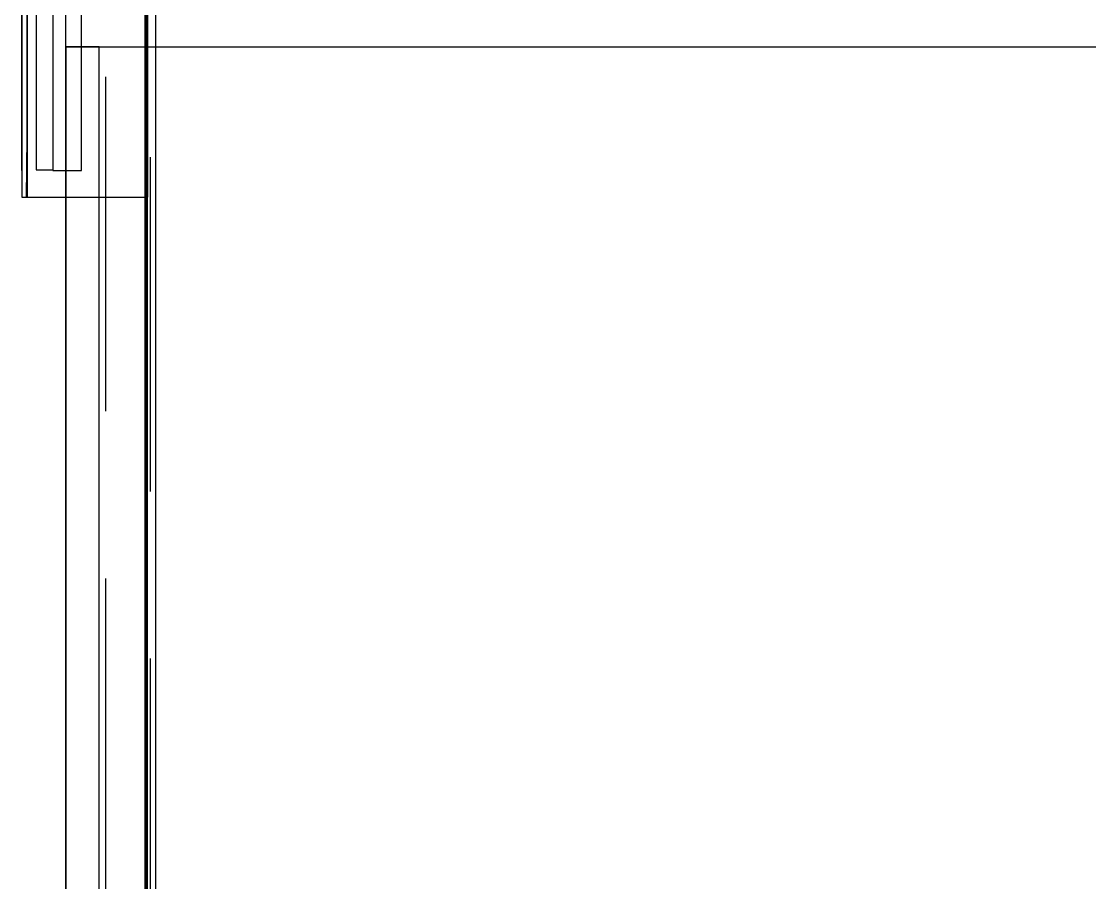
# Model space of a CAD drawing. Extents: x -23.2 to 18.8, y -18.4 to 11.3.
# Drawn here: x 5.346 to 6.944, y -1.459 to -0.171 of the extents above; entities that cross this region are included whole.
import ezdxf

# ---------------------------------------------------------------- set-up
doc = ezdxf.new("R2010")
doc.units = 0
doc.linetypes.add('Dashed', pattern=[0.75, 0.5, -0.25])
for name, color, linetype in [('BUILDINGELEMENTPROXY', 8, 'Continuous'), ('EJE_MUROS', 8, 'Continuous'), ('LOSAS', 3, 'Continuous'), ('MUROS', 7, 'Continuous'), ('PUERTAS', 6, 'Continuous')]:
    doc.layers.add(name, color=color, linetype=linetype)

msp = doc.modelspace()

# ---------------------------------------------------------------- linework, layer by layer
at = {"layer": 'BUILDINGELEMENTPROXY'}
for p, q in [((5.3467, 0.5059, 5.988), (5.3467, -0.4341, 5.988)), ((5.3545, -0.2992, 5.9937), (5.3539, 0.5059, 5.994)), ((5.3547, 0.5059, 5.9932), (5.3547, -0.4341, 5.9932)), ((5.5348, -0.4341, 6.017), (5.5348, 0.5059, 6.017)), ((5.3459, 0.4659, 5.8378), (5.3459, -0.3941, 5.8378)), ((5.3467, -0.3941, 5.8378), (5.3467, 0.4659, 5.8378)), ((5.3682, 0.4649, 5.7713), (5.3682, -0.3931, 5.7713)), ((5.3937, -0.3931, 5.7295), (5.3937, 0.4649, 5.7295)), ((5.436, -0.3941, 5.7542), (5.436, 0.4659, 5.7542)), ((5.3928, 0.0359, 5.729), (5.3928, -0.3941, 5.729)), ((5.3545, -0.1734, 5.9937), (5.3544, -0.2812, 5.9938)), ((5.3545, -0.1734, 5.9937), (5.3544, -0.2896, 5.9938)), ((5.3545, -0.178, 5.9938), (5.3545, -0.1734, 5.9937)), ((5.3545, -0.1734, 5.9937), (5.3545, -0.2028, 5.9937)), ((5.3545, -0.178, 5.9938), (5.3545, -0.1734, 5.9937)), ((5.3545, -0.1734, 5.9937), (5.3545, -0.2073, 5.9937)), ((5.3545, -0.178, 5.9938), (5.3545, -0.1734, 5.9937)), ((5.3545, -0.1734, 5.9937), (5.3545, -0.2408, 5.9937)), ((5.3545, -0.178, 5.9938), (5.3545, -0.1734, 5.9937)), ((5.3545, -0.1734, 5.9937), (5.3545, -0.2473, 5.9937)), ((5.3545, -0.178, 5.9938), (5.3545, -0.1734, 5.9937)), ((5.3545, -0.1734, 5.9937), (5.3545, -0.2643, 5.9938)), ((5.3545, -0.178, 5.9938), (5.3545, -0.1734, 5.9937)), ((5.3545, -0.178, 5.9938), (5.3545, -0.1734, 5.9937)), ((5.3545, -0.1828, 5.9937), (5.3545, -0.178, 5.9938)), ((5.3545, -0.1828, 5.9937), (5.3545, -0.178, 5.9938)), ((5.3545, -0.1828, 5.9937), (5.3545, -0.178, 5.9938)), ((5.3545, -0.1828, 5.9937), (5.3545, -0.178, 5.9938)), ((5.3545, -0.1828, 5.9937), (5.3545, -0.178, 5.9938)), ((5.3545, -0.1828, 5.9937), (5.3545, -0.178, 5.9938)), ((5.3545, -0.1828, 5.9937), (5.3545, -0.178, 5.9938)), ((5.3545, -0.1881, 5.9937), (5.3545, -0.1828, 5.9937)), ((5.3545, -0.1881, 5.9937), (5.3545, -0.1828, 5.9937)), ((5.3545, -0.1881, 5.9937), (5.3545, -0.1828, 5.9937)), ((5.3545, -0.1881, 5.9937), (5.3545, -0.1828, 5.9937)), ((5.3545, -0.1881, 5.9937), (5.3545, -0.1828, 5.9937)), ((5.3545, -0.1881, 5.9937), (5.3545, -0.1828, 5.9937)), ((5.3545, -0.1881, 5.9937), (5.3545, -0.1828, 5.9937)), ((5.3545, -0.1934, 5.9937), (5.3545, -0.1881, 5.9937)), ((5.3545, -0.1934, 5.9937), (5.3545, -0.1881, 5.9937)), ((5.3545, -0.1934, 5.9937), (5.3545, -0.1881, 5.9937)), ((5.3545, -0.1934, 5.9937), (5.3545, -0.1881, 5.9937)), ((5.3545, -0.1934, 5.9937), (5.3545, -0.1881, 5.9937)), ((5.3545, -0.1934, 5.9937), (5.3545, -0.1881, 5.9937)), ((5.3545, -0.1934, 5.9937), (5.3545, -0.1881, 5.9937)), ((5.3545, -0.1981, 5.9938), (5.3545, -0.1934, 5.9937)), ((5.3545, -0.1981, 5.9938), (5.3545, -0.1934, 5.9937)), ((5.3545, -0.1981, 5.9938), (5.3545, -0.1934, 5.9937)), ((5.3545, -0.1981, 5.9938), (5.3545, -0.1934, 5.9937)), ((5.3545, -0.1981, 5.9938), (5.3545, -0.1934, 5.9937)), ((5.3545, -0.1981, 5.9938), (5.3545, -0.1934, 5.9937)), ((5.3545, -0.1981, 5.9938), (5.3545, -0.1934, 5.9937)), ((5.3545, -0.2028, 5.9937), (5.3545, -0.1981, 5.9938)), ((5.3545, -0.2028, 5.9937), (5.3545, -0.1981, 5.9938)), ((5.3545, -0.2028, 5.9937), (5.3545, -0.1981, 5.9938)), ((5.3545, -0.2028, 5.9937), (5.3545, -0.1981, 5.9938)), ((5.3545, -0.2028, 5.9937), (5.3545, -0.1981, 5.9938)), ((5.3545, -0.2028, 5.9937), (5.3545, -0.1981, 5.9938)), ((5.3545, -0.2028, 5.9937), (5.3545, -0.1981, 5.9938)), ((5.3545, -0.2073, 5.9937), (5.3545, -0.2028, 5.9937)), ((5.3545, -0.2073, 5.9937), (5.3545, -0.2028, 5.9937)), ((5.3545, -0.2073, 5.9937), (5.3545, -0.2028, 5.9937)), ((5.3545, -0.2073, 5.9937), (5.3545, -0.2028, 5.9937)), ((5.3545, -0.2073, 5.9937), (5.3545, -0.2028, 5.9937)), ((5.3545, -0.2073, 5.9937), (5.3545, -0.2028, 5.9937)), ((5.3545, -0.2135, 5.9938), (5.3545, -0.2073, 5.9937)), ((5.3545, -0.2135, 5.9938), (5.3545, -0.2073, 5.9937)), ((5.3545, -0.2135, 5.9938), (5.3545, -0.2073, 5.9937)), ((5.3545, -0.2135, 5.9938), (5.3545, -0.2073, 5.9937)), ((5.3545, -0.2135, 5.9938), (5.3545, -0.2073, 5.9937)), ((5.3544, -0.2188, 5.9938), (5.3545, -0.2135, 5.9938)), ((5.3544, -0.2188, 5.9938), (5.3545, -0.2135, 5.9938)), ((5.3544, -0.2188, 5.9938), (5.3545, -0.2135, 5.9938)), ((5.3544, -0.2188, 5.9938), (5.3545, -0.2135, 5.9938)), ((5.3544, -0.2188, 5.9938), (5.3545, -0.2135, 5.9938)), ((5.3545, -0.2236, 5.9937), (5.3544, -0.2188, 5.9938)), ((5.3545, -0.2236, 5.9937), (5.3544, -0.2188, 5.9938)), ((5.3545, -0.2236, 5.9937), (5.3544, -0.2188, 5.9938)), ((5.3545, -0.2236, 5.9937), (5.3544, -0.2188, 5.9938)), ((5.3545, -0.2236, 5.9937), (5.3544, -0.2188, 5.9938)), ((5.3545, -0.2311, 5.9937), (5.3545, -0.2236, 5.9937)), ((5.3545, -0.2311, 5.9937), (5.3545, -0.2236, 5.9937)), ((5.3545, -0.2311, 5.9937), (5.3545, -0.2236, 5.9937)), ((5.3545, -0.2311, 5.9937), (5.3545, -0.2236, 5.9937)), ((5.3545, -0.2311, 5.9937), (5.3545, -0.2236, 5.9937)), ((5.3544, -0.2359, 5.9938), (5.3545, -0.2311, 5.9937)), ((5.3544, -0.2359, 5.9938), (5.3545, -0.2311, 5.9937)), ((5.3544, -0.2359, 5.9938), (5.3545, -0.2311, 5.9937)), ((5.3544, -0.2359, 5.9938), (5.3545, -0.2311, 5.9937)), ((5.3544, -0.2359, 5.9938), (5.3545, -0.2311, 5.9937)), ((5.3545, -0.2408, 5.9937), (5.3544, -0.2359, 5.9938)), ((5.3545, -0.2408, 5.9937), (5.3544, -0.2359, 5.9938)), ((5.3545, -0.2408, 5.9937), (5.3544, -0.2359, 5.9938)), ((5.3545, -0.2408, 5.9937), (5.3544, -0.2359, 5.9938)), ((5.3545, -0.2408, 5.9937), (5.3544, -0.2359, 5.9938)), ((5.3544, -0.2592, 5.9938), (5.3545, -0.2523, 5.9937)), ((5.3544, -0.2592, 5.9938), (5.3545, -0.2523, 5.9937)), ((5.3544, -0.2592, 5.9938), (5.3545, -0.2523, 5.9937)), ((5.3545, -0.2473, 5.9937), (5.3545, -0.2408, 5.9937)), ((5.3545, -0.2473, 5.9937), (5.3545, -0.2408, 5.9937)), ((5.3545, -0.2473, 5.9937), (5.3545, -0.2408, 5.9937)), ((5.3545, -0.2473, 5.9937), (5.3545, -0.2408, 5.9937)), ((5.3545, -0.2523, 5.9937), (5.3545, -0.2473, 5.9937)), ((5.3545, -0.2523, 5.9937), (5.3545, -0.2473, 5.9937)), ((5.3545, -0.2523, 5.9937), (5.3545, -0.2473, 5.9937)), ((5.3545, -0.2643, 5.9938), (5.3544, -0.2592, 5.9938)), ((5.3545, -0.2643, 5.9938), (5.3544, -0.2592, 5.9938)), ((5.3545, -0.2643, 5.9938), (5.3544, -0.2592, 5.9938)), ((5.3545, -0.2716, 5.9937), (5.3545, -0.2643, 5.9938)), ((5.3545, -0.2716, 5.9937), (5.3545, -0.2643, 5.9938)), ((5.3545, -0.2762, 5.9937), (5.3545, -0.2716, 5.9937)), ((5.3545, -0.2762, 5.9937), (5.3545, -0.2716, 5.9937)), ((5.3544, -0.2812, 5.9938), (5.3545, -0.2762, 5.9937)), ((5.3544, -0.2812, 5.9938), (5.3545, -0.2762, 5.9937)), ((5.3545, -0.2854, 5.9937), (5.3544, -0.2812, 5.9938)), ((5.3544, -0.2896, 5.9938), (5.3545, -0.2854, 5.9937)), ((5.3545, -0.2992, 5.9937), (5.3531, -0.4341, 5.994)), ((5.3545, -0.2992, 5.9937), (5.3539, -0.4341, 5.994)), ((5.3545, -0.2992, 5.9937), (5.3544, -0.4146, 5.9938)), ((5.3545, -0.3053, 5.9938), (5.3545, -0.2992, 5.9937)), ((5.3545, -0.2992, 5.9937), (5.3545, -0.4098, 5.9937)), ((5.3545, -0.3053, 5.9938), (5.3545, -0.2992, 5.9937)), ((5.3545, -0.3053, 5.9938), (5.3545, -0.2992, 5.9937)), ((5.3545, -0.3053, 5.9938), (5.3545, -0.2992, 5.9937)), ((5.3545, -0.3053, 5.9938), (5.3545, -0.2992, 5.9937)), ((5.3545, -0.3131, 5.9938), (5.3545, -0.3053, 5.9938)), ((5.3545, -0.3131, 5.9938), (5.3545, -0.3053, 5.9938)), ((5.3545, -0.3131, 5.9938), (5.3545, -0.3053, 5.9938)), ((5.3545, -0.3131, 5.9938), (5.3545, -0.3053, 5.9938)), ((5.3545, -0.3131, 5.9938), (5.3545, -0.3053, 5.9938)), ((5.3545, -0.3203, 5.9937), (5.3545, -0.3131, 5.9938)), ((5.3545, -0.3203, 5.9937), (5.3545, -0.3131, 5.9938)), ((5.3545, -0.3203, 5.9937), (5.3545, -0.3131, 5.9938)), ((5.3545, -0.3203, 5.9937), (5.3545, -0.3131, 5.9938)), ((5.3545, -0.3203, 5.9937), (5.3545, -0.3131, 5.9938)), ((5.3545, -0.3276, 5.9937), (5.3545, -0.3203, 5.9937)), ((5.3545, -0.3276, 5.9937), (5.3545, -0.3203, 5.9937)), ((5.3545, -0.3276, 5.9937), (5.3545, -0.3203, 5.9937)), ((5.3545, -0.3276, 5.9937), (5.3545, -0.3203, 5.9937)), ((5.3545, -0.3276, 5.9937), (5.3545, -0.3203, 5.9937)), ((5.3545, -0.3321, 5.9937), (5.3545, -0.3276, 5.9937)), ((5.3545, -0.3321, 5.9937), (5.3545, -0.3276, 5.9937)), ((5.3545, -0.3321, 5.9937), (5.3545, -0.3276, 5.9937)), ((5.3545, -0.3321, 5.9937), (5.3545, -0.3276, 5.9937)), ((5.3545, -0.3321, 5.9937), (5.3545, -0.3276, 5.9937)), ((5.3545, -0.3384, 5.9938), (5.3545, -0.3321, 5.9937)), ((5.3545, -0.3384, 5.9938), (5.3545, -0.3321, 5.9937)), ((5.3545, -0.3384, 5.9938), (5.3545, -0.3321, 5.9937)), ((5.3545, -0.3384, 5.9938), (5.3545, -0.3321, 5.9937)), ((5.3545, -0.3384, 5.9938), (5.3545, -0.3321, 5.9937)), ((5.3544, -0.3437, 5.9938), (5.3545, -0.3384, 5.9938)), ((5.3544, -0.3437, 5.9938), (5.3545, -0.3384, 5.9938)), ((5.3544, -0.3437, 5.9938), (5.3545, -0.3384, 5.9938)), ((5.3544, -0.3437, 5.9938), (5.3545, -0.3384, 5.9938)), ((5.3544, -0.3437, 5.9938), (5.3545, -0.3384, 5.9938)), ((5.3545, -0.3484, 5.9937), (5.3544, -0.3437, 5.9938)), ((5.3545, -0.3484, 5.9937), (5.3544, -0.3437, 5.9938)), ((5.3545, -0.3484, 5.9937), (5.3544, -0.3437, 5.9938)), ((5.3545, -0.3484, 5.9937), (5.3544, -0.3437, 5.9938)), ((5.3545, -0.3484, 5.9937), (5.3544, -0.3437, 5.9938)), ((5.3544, -0.353, 5.9938), (5.3545, -0.3484, 5.9937)), ((5.3544, -0.353, 5.9938), (5.3545, -0.3484, 5.9937)), ((5.3544, -0.353, 5.9938), (5.3545, -0.3484, 5.9937)), ((5.3544, -0.353, 5.9938), (5.3545, -0.3484, 5.9937)), ((5.3544, -0.353, 5.9938), (5.3545, -0.3484, 5.9937)), ((5.3545, -0.358, 5.9937), (5.3544, -0.353, 5.9938)), ((5.3545, -0.358, 5.9937), (5.3544, -0.353, 5.9938)), ((5.3545, -0.358, 5.9937), (5.3544, -0.353, 5.9938)), ((5.3545, -0.358, 5.9937), (5.3544, -0.353, 5.9938)), ((5.3545, -0.358, 5.9937), (5.3544, -0.353, 5.9938)), ((5.3545, -0.3627, 5.9937), (5.3545, -0.358, 5.9937)), ((5.3545, -0.3627, 5.9937), (5.3545, -0.358, 5.9937)), ((5.3545, -0.3627, 5.9937), (5.3545, -0.358, 5.9937)), ((5.3545, -0.3627, 5.9937), (5.3545, -0.358, 5.9937)), ((5.3545, -0.3627, 5.9937), (5.3545, -0.358, 5.9937)), ((5.3545, -0.3697, 5.9937), (5.3545, -0.3627, 5.9937)), ((5.3545, -0.3697, 5.9937), (5.3545, -0.3627, 5.9937)), ((5.3545, -0.3697, 5.9937), (5.3545, -0.3627, 5.9937)), ((5.3545, -0.3697, 5.9937), (5.3545, -0.3627, 5.9937)), ((5.3545, -0.3697, 5.9937), (5.3545, -0.3627, 5.9937)), ((5.3544, -0.3747, 5.9938), (5.3545, -0.3697, 5.9937)), ((5.3544, -0.3747, 5.9938), (5.3545, -0.3697, 5.9937)), ((5.3544, -0.3747, 5.9938), (5.3545, -0.3697, 5.9937)), ((5.3544, -0.3747, 5.9938), (5.3545, -0.3697, 5.9937)), ((5.3544, -0.3747, 5.9938), (5.3545, -0.3697, 5.9937)), ((5.3545, -0.3796, 5.9937), (5.3544, -0.3747, 5.9938)), ((5.3545, -0.3796, 5.9937), (5.3544, -0.3747, 5.9938)), ((5.3545, -0.3796, 5.9937), (5.3544, -0.3747, 5.9938)), ((5.3545, -0.3796, 5.9937), (5.3544, -0.3747, 5.9938)), ((5.3545, -0.3796, 5.9937), (5.3544, -0.3747, 5.9938)), ((5.3545, -0.3845, 5.9938), (5.3545, -0.3796, 5.9937)), ((5.3545, -0.3845, 5.9938), (5.3545, -0.3796, 5.9937)), ((5.3545, -0.3845, 5.9938), (5.3545, -0.3796, 5.9937)), ((5.3545, -0.3845, 5.9938), (5.3545, -0.3796, 5.9937)), ((5.3545, -0.3845, 5.9938), (5.3545, -0.3796, 5.9937)), ((5.3459, -0.3941, 5.8378), (5.3467, -0.3941, 5.8378)), ((5.3545, -0.3893, 5.9938), (5.3545, -0.3845, 5.9938)), ((5.3545, -0.3893, 5.9938), (5.3545, -0.3845, 5.9938)), ((5.3545, -0.3893, 5.9938), (5.3545, -0.3845, 5.9938)), ((5.3545, -0.3893, 5.9938), (5.3545, -0.3845, 5.9938)), ((5.3545, -0.3893, 5.9938), (5.3545, -0.3845, 5.9938)), ((5.3545, -0.3955, 5.9937), (5.3545, -0.3893, 5.9938)), ((5.3545, -0.3955, 5.9937), (5.3545, -0.3893, 5.9938)), ((5.3545, -0.3955, 5.9937), (5.3545, -0.3893, 5.9938)), ((5.3545, -0.3955, 5.9937), (5.3545, -0.3893, 5.9938)), ((5.3545, -0.3955, 5.9937), (5.3545, -0.3893, 5.9938)), ((5.3545, -0.4008, 5.9937), (5.3545, -0.3955, 5.9937)), ((5.3545, -0.4008, 5.9937), (5.3545, -0.3955, 5.9937)), ((5.3545, -0.4008, 5.9937), (5.3545, -0.3955, 5.9937)), ((5.3545, -0.4008, 5.9937), (5.3545, -0.3955, 5.9937)), ((5.3545, -0.4008, 5.9937), (5.3545, -0.3955, 5.9937)), ((5.3682, -0.3931, 5.7713), (5.369, -0.3931, 5.7718)), ((5.369, -0.3931, 5.7718), (5.3937, -0.3931, 5.7295)), ((5.3928, -0.3941, 5.729), (5.436, -0.3941, 5.7542)), ((5.3544, -0.4053, 5.9938), (5.3545, -0.4008, 5.9937)), ((5.3544, -0.4053, 5.9938), (5.3545, -0.4008, 5.9937)), ((5.3544, -0.4053, 5.9938), (5.3545, -0.4008, 5.9937)), ((5.3544, -0.4053, 5.9938), (5.3545, -0.4008, 5.9937)), ((5.3544, -0.4053, 5.9938), (5.3545, -0.4008, 5.9937)), ((5.3545, -0.4098, 5.9937), (5.3544, -0.4053, 5.9938)), ((5.3545, -0.4098, 5.9937), (5.3544, -0.4053, 5.9938)), ((5.3545, -0.4098, 5.9937), (5.3544, -0.4053, 5.9938)), ((5.3545, -0.4098, 5.9937), (5.3544, -0.4053, 5.9938)), ((5.3545, -0.4098, 5.9937), (5.3544, -0.4053, 5.9938)), ((5.3544, -0.4146, 5.9938), (5.3545, -0.4098, 5.9937)), ((5.3544, -0.4146, 5.9938), (5.3545, -0.4098, 5.9937)), ((5.3544, -0.4146, 5.9938), (5.3545, -0.4098, 5.9937)), ((5.3544, -0.4146, 5.9938), (5.3545, -0.4098, 5.9937)), ((5.3545, -0.4187, 5.9937), (5.3544, -0.4146, 5.9938)), ((5.3545, -0.4187, 5.9937), (5.3544, -0.4146, 5.9938)), ((5.3545, -0.4187, 5.9937), (5.3544, -0.4146, 5.9938)), ((5.3539, -0.4341, 5.994), (5.3545, -0.4275, 5.9937)), ((5.3539, -0.4341, 5.994), (5.3545, -0.4275, 5.9937)), ((5.3539, -0.4341, 5.994), (5.3545, -0.4275, 5.9937)), ((5.3545, -0.4228, 5.9937), (5.3545, -0.4187, 5.9937)), ((5.3545, -0.4228, 5.9937), (5.3545, -0.4187, 5.9937)), ((5.3545, -0.4228, 5.9937), (5.3545, -0.4187, 5.9937)), ((5.3545, -0.4275, 5.9937), (5.3545, -0.4228, 5.9937)), ((5.3545, -0.4275, 5.9937), (5.3545, -0.4228, 5.9937)), ((5.3545, -0.4275, 5.9937), (5.3545, -0.4228, 5.9937)), ((5.3467, -0.4341, 5.988), (5.3519, -0.4341, 5.9936)), ((5.3519, -0.4341, 5.9936), (5.3531, -0.4341, 5.994)), ((5.3531, -0.4341, 5.994), (5.3539, -0.4341, 5.994)), ((5.3531, -0.4341, 5.994), (5.3539, -0.4341, 5.994)), ((5.3547, -0.4341, 5.9932), (5.3573, -0.4341, 5.9958)), ((5.3573, -0.4341, 5.9958), (5.3853, -0.4341, 6.0043)), ((5.3853, -0.4341, 6.0043), (5.3876, -0.4341, 6.0065)), ((5.3876, -0.4341, 6.0065), (5.3882, -0.4341, 6.0068)), ((5.3882, -0.4341, 6.0068), (5.3888, -0.4341, 6.007)), ((5.3888, -0.4341, 6.007), (5.4362, -0.4341, 6.0127)), ((5.4362, -0.4341, 6.0127), (5.4838, -0.4341, 6.0155)), ((5.4838, -0.4341, 6.0155), (5.5348, -0.4341, 6.017))]:
    msp.add_line(p, q, dxfattribs=at)
at = {"layer": 'EJE_MUROS', "linetype": 'Dashed'}
for p, q in [((5.4723, -6.0041), (5.4723, 0.6359)), ((5.5388, -6.1241), (5.5388, 0.6359))]:
    msp.add_line(p, q, dxfattribs=at)
at = {"layer": 'LOSAS'}
msp.add_line((5.5338, 0.7438), (5.5338, -5.9562), dxfattribs=at)
at = {"layer": 'MUROS'}
for p, q in [((5.4123, -6.0041), (5.4123, 0.6359)), ((5.5313, -6.1241), (5.5313, 0.6359)), ((5.5323, 0.6359), (5.5323, -6.0041)), ((5.5463, 0.6359), (5.5463, -6.1241))]:
    msp.add_line(p, q, dxfattribs=at)
at = {"layer": 'PUERTAS'}
for p, q in [((5.4123, -0.2091), (5.4123, -2.7091)), ((5.4623, -0.2091), (5.4123, -0.2091)), ((5.4123, -0.2091), (7.9123, -0.2091)), ((5.4123, -0.2091), (5.4123, -2.7091)), ((5.4623, -0.2091), (5.4123, -0.2091)), ((5.4123, -0.2091), (7.9123, -0.2091)), ((5.4123, -0.2091), (5.4123, -2.7091)), ((5.4623, -0.2091), (5.4123, -0.2091)), ((5.4123, -0.2091), (7.9123, -0.2091)), ((5.4123, -0.2091), (5.4123, -2.7091)), ((5.4623, -0.2091), (5.4123, -0.2091)), ((5.4123, -0.2091), (7.9123, -0.2091)), ((5.4123, -0.2091), (5.4123, -2.7091)), ((5.4623, -0.2091), (5.4123, -0.2091)), ((5.4123, -0.2091), (7.9123, -0.2091)), ((5.4123, -0.2091), (5.4123, -2.7091)), ((5.4623, -0.2091), (5.4123, -0.2091)), ((5.4123, -0.2091), (7.9123, -0.2091)), ((5.4123, -0.2091), (5.4123, -2.7091)), ((5.4623, -0.2091), (5.4123, -0.2091)), ((5.4123, -0.2091), (7.9123, -0.2091)), ((5.4123, -0.2091), (5.4123, -2.7091)), ((5.4623, -0.2091), (5.4123, -0.2091)), ((5.4123, -0.2091), (7.9123, -0.2091)), ((5.4123, -0.2091), (5.4123, -2.7091)), ((5.4623, -0.2091), (5.4123, -0.2091)), ((5.4123, -0.2091), (7.9123, -0.2091)), ((5.4623, -2.7091), (5.4623, -0.2091)), ((5.4623, -2.7091), (5.4623, -0.2091)), ((5.4623, -2.7091), (5.4623, -0.2091)), ((5.4623, -2.7091), (5.4623, -0.2091)), ((5.4623, -2.7091), (5.4623, -0.2091)), ((5.4623, -2.7091), (5.4623, -0.2091)), ((5.4623, -2.7091), (5.4623, -0.2091)), ((5.4623, -2.7091), (5.4623, -0.2091)), ((5.4623, -2.7091), (5.4623, -0.2091))]:
    msp.add_line(p, q, dxfattribs=at)
msp.add_arc((5.4123, -0.2091), 2.5, 270, 0, dxfattribs=at)
msp.add_arc((5.4123, -0.2091), 2.5, 270, 0, dxfattribs=at)
msp.add_arc((5.4123, -0.2091), 2.5, 270, 0, dxfattribs=at)
msp.add_arc((5.4123, -0.2091), 2.5, 270, 0, dxfattribs=at)
msp.add_arc((5.4123, -0.2091), 2.5, 270, 0, dxfattribs=at)
msp.add_arc((5.4123, -0.2091), 2.5, 270, 0, dxfattribs=at)
msp.add_arc((5.4123, -0.2091), 2.5, 270, 0, dxfattribs=at)
msp.add_arc((5.4123, -0.2091), 2.5, 270, 0, dxfattribs=at)
msp.add_arc((5.4123, -0.2091), 2.5, 270, 0, dxfattribs=at)

doc.saveas('drawing.dxf')
